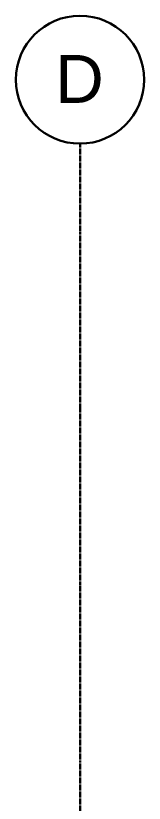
# Model space of a CAD drawing. Header units: inches. Extents: x 1275 to 2881, y -101 to 461.
# Drawn here: x 1516.7 to 1548.7, y 257.6 to 454.6 of the extents above; entities that cross this region are included whole.
import ezdxf

# ---------------------------------------------------------------- set-up
doc = ezdxf.new("R2010")
doc.units = ezdxf.units.IN
doc.header["$MEASUREMENT"] = 0
doc.linetypes.add('Grid Line 1_2_', pattern=[0.875, 0.5, -0.125, 0.125, -0.125])
for name, color, linetype, lineweight in [('S-GRID-1', 1, 'Grid Line 1_2_', 30), ('S-GRID-IDEN', 1, 'Continuous', 30), ('S-GRID-IDEN-1', 1, 'Continuous', 9)]:
    doc.layers.add(name, color=color, linetype=linetype, lineweight=lineweight)
doc.styles.add('Arial_1', font='arial.ttf', dxfattribs={"height": 12})

# ---------------------------------------------------------------- blocks, each defined once
blk = doc.blocks.new('Grid - Grid Head - Circle-50561-BUILDING SECTION - EAST_WEST _ PREP KITCHEN - LOOKING SOUTH')
at = {"layer": 'S-GRID-IDEN'}
for start, end in [(0, 180), (180, 360)]:
    blk.add_arc((2307.83, 438.62), 16, start, end, dxfattribs=at)

msp = doc.modelspace()

# ---------------------------------------------------------------- linework, layer by layer
at = {"layer": 'S-GRID-1'}
msp.add_line((1532.71, -101.45), (1532.71, 422.62), dxfattribs=at)

# ---------------------------------------------------------------- block references
at = {"layer": 'S-GRID-IDEN'}
msp.add_blockref('Grid - Grid Head - Circle-50561-BUILDING SECTION - EAST_WEST _ PREP KITCHEN - LOOKING SOUTH', (-775.13, 0), dxfattribs=at)

# ---------------------------------------------------------------- texts
at = {"layer": 'S-GRID-IDEN-1', "insert": (1526.53, 444.81), "char_height": 12, "width": 14.746, "attachment_point": 1, "style": 'Arial_1'}
msp.add_mtext('D', dxfattribs=at)

doc.saveas('drawing.dxf')
